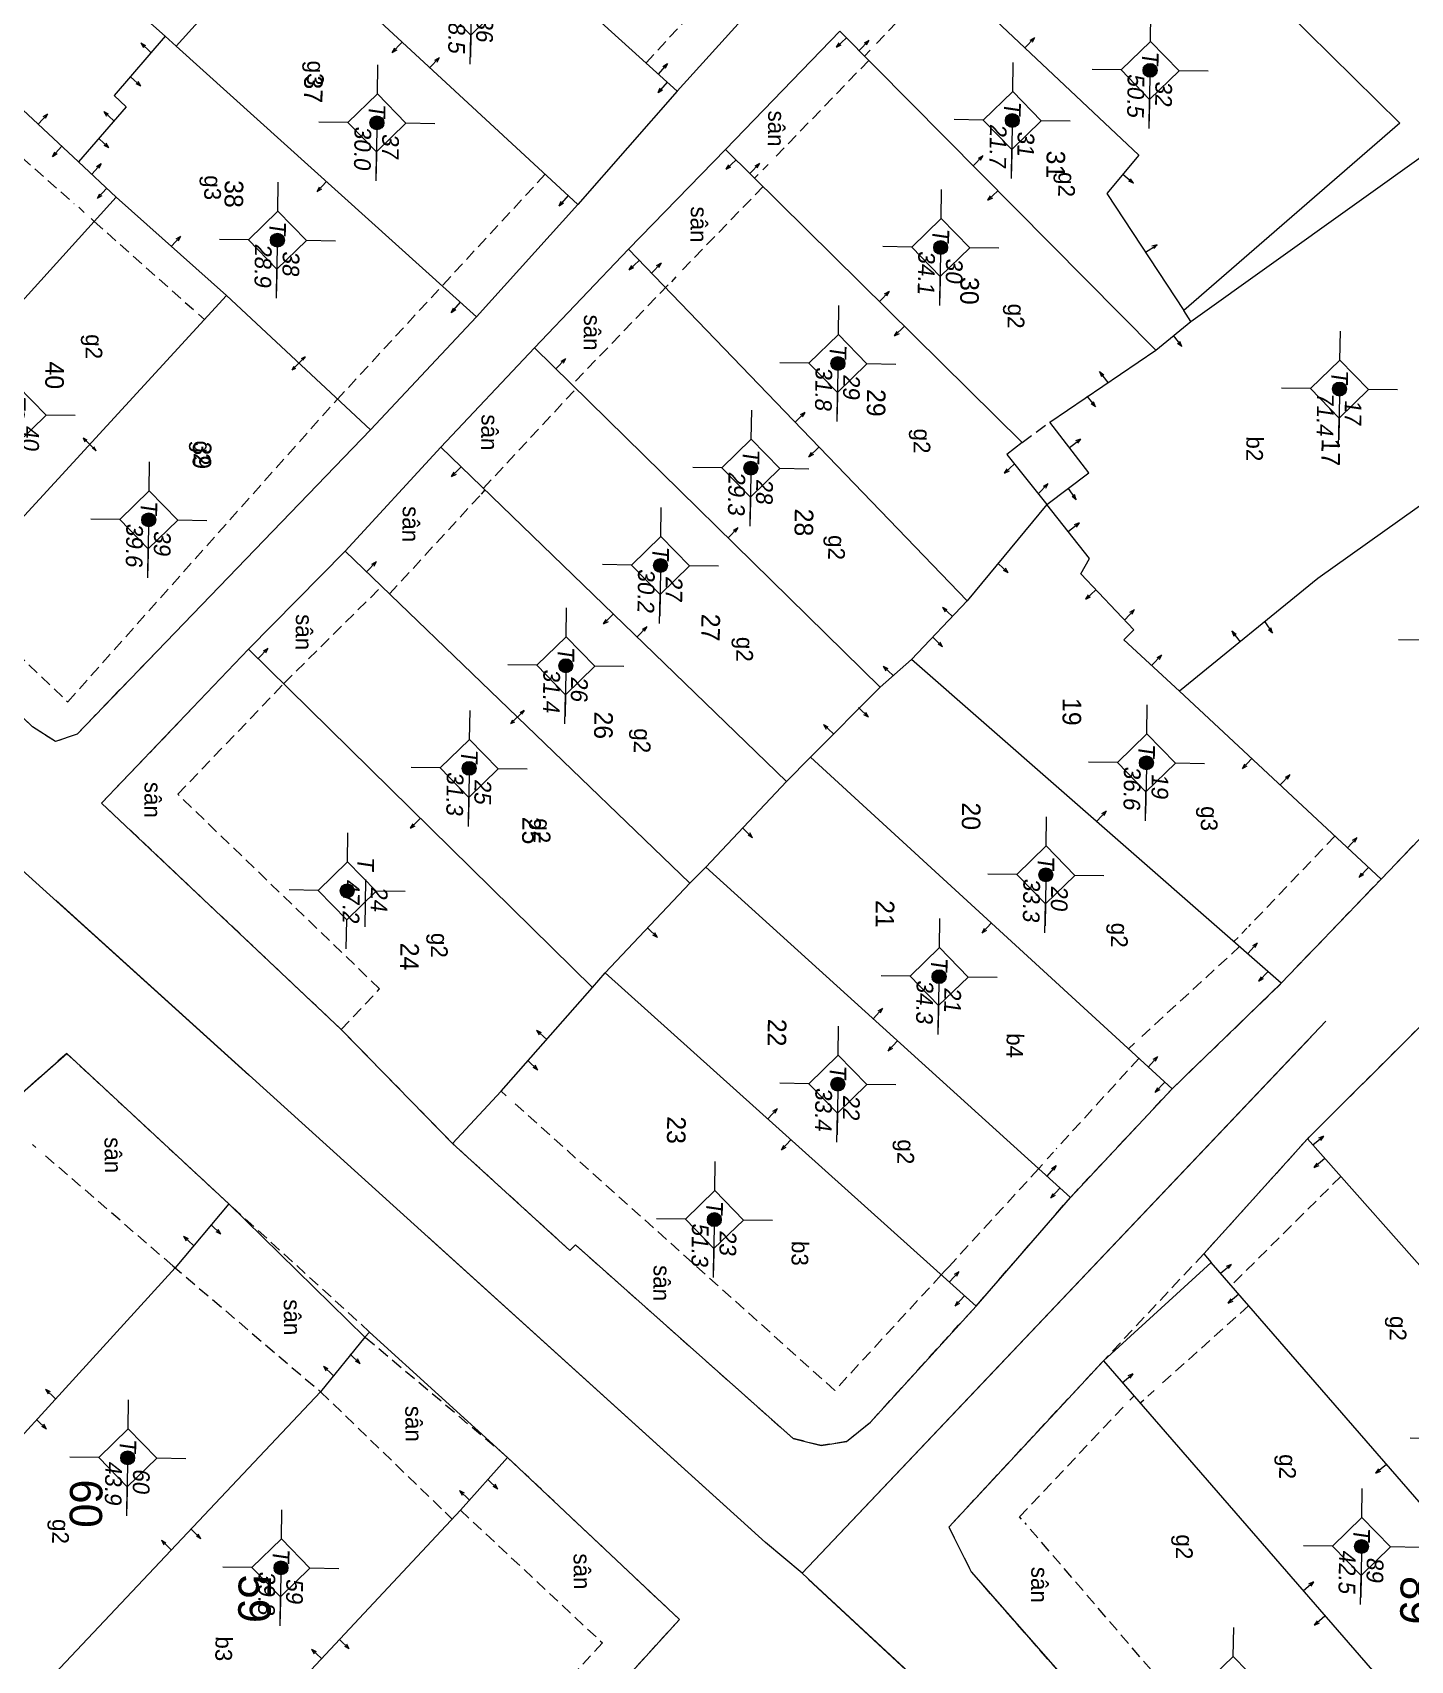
# Model space of a CAD drawing. Extents: x 601689 to 602595, y 1189742 to 1190763.
# Drawn here: x 602032.82 to 602062.51, y 1190608.76 to 1190643.84 of the extents above; entities that cross this region are included whole.
import ezdxf
from ezdxf.enums import TextEntityAlignment as Align

# ---------------------------------------------------------------- set-up
doc = ezdxf.new("R2010")
doc.units = 0
doc.header["$MEASUREMENT"] = 0
doc.linetypes.add('HIDDEN', pattern=[0.375, 0.25, -0.125])
for name, color, linetype in [('10', 250, 'Continuous'), ('11', 7, 'Continuous'), ('13', 7, 'Continuous'), ('14', 7, 'Continuous'), ('15', 7, 'Continuous'), ('16', 7, 'Continuous'), ('22', 7, 'Continuous'), ('53', 7, 'Continuous'), ('57', 7, 'Continuous')]:
    doc.layers.add(name, color=color, linetype=linetype)
doc.layers.get('0').off()
doc.styles.add('TXT', font='vnshx.shx')

# ---------------------------------------------------------------- blocks, each defined once
blk = doc.blocks.new('NH3R')
at = {"layer": '16', "color": 7, "linetype": 'Continuous', "lineweight": 0}
for p, q in [((0, 0), (0.297, -0.005)), ((0.297, -0.005), (0.186, 0.031)), ((0.297, -0.005), (0.189, -0.033))]:
    blk.add_line(p, q, dxfattribs=at)
blk = doc.blocks.new('*M2347234723472347')
at = {"layer": '13', "color": 3, "linetype": 'Continuous', "lineweight": 0}
blk.add_line((602230.074, 1189721.459), (602231.094, 1189721.459), dxfattribs=at)
at = {"layer": '13', "color": 3, "linetype": 'Continuous', "lineweight": 0, "style": 'TXT', "oblique": 7.6055}
for s, p in [('89', (602230.224, 1189721.759)), ('42.5', (602230.074, 1189721.159))]:
    blk.add_text(s, height=0.36, dxfattribs=at).set_placement(p, align=Align.MIDDLE_LEFT)
blk.add_text('T', height=0.36, dxfattribs=at).set_placement((602229.877, 1189721.459), align=Align.MIDDLE_RIGHT)
blk = doc.blocks.new('CENTRD')
at = {"layer": '11', "linetype": 'Continuous', "lineweight": 0}
h = blk.add_hatch(color=2, dxfattribs=at)
edge = h.paths.add_edge_path()
edge.add_arc((0, 0), 0.15, 0, 360)
at = {"layer": '11', "color": 2, "linetype": 'Continuous', "lineweight": 0}
for p, q in [((0, 1.25), (0, 0.625)), ((0, 0.625), (-0.625, 0)), ((0.625, 0), (0, 0.625)), ((-0.625, 0), (-1.25, 0)), ((-0.625, 0), (0, -0.625)), ((0, -0.625), (0.625, 0)), ((1.25, 0), (0.625, 0)), ((0, -0.625), (0, -1.25))]:
    blk.add_line(p, q, dxfattribs=at)
blk.add_circle((0, 0), 0.15, dxfattribs=at)
blk = doc.blocks.new('NH3')
at = {"layer": '16', "color": 7, "linetype": 'Continuous', "lineweight": 0}
for p, q in [((-0.199, -0.002), (-0.113, 0.021)), ((0.197, -0.012), (0.107, 0.015)), ((-0.199, -0.002), (0.197, -0.012)), ((-0.199, -0.002), (-0.116, -0.035)), ((0.197, -0.012), (0.104, -0.027))]:
    blk.add_line(p, q, dxfattribs=at)
blk = doc.blocks.new('*M2361236123612361')
at = {"layer": '13', "color": 3, "linetype": 'Continuous', "lineweight": 0}
blk.add_line((602205.14, 1189720.624), (602206.16, 1189720.624), dxfattribs=at)
at = {"layer": '13', "color": 3, "linetype": 'Continuous', "lineweight": 0, "style": 'TXT', "oblique": 7.6055}
for s, p in [('17', (602205.29, 1189720.924)), ('71.4', (602205.14, 1189720.324))]:
    blk.add_text(s, height=0.36, dxfattribs=at).set_placement(p, align=Align.MIDDLE_LEFT)
blk.add_text('T', height=0.36, dxfattribs=at).set_placement((602204.943, 1189720.624), align=Align.MIDDLE_RIGHT)
blk = doc.blocks.new('*M2364236423642364')
at = {"layer": '13', "color": 3, "linetype": 'Continuous', "lineweight": 0}
blk.add_line((602213.255, 1189716.58), (602214.275, 1189716.58), dxfattribs=at)
at = {"layer": '13', "color": 3, "linetype": 'Continuous', "lineweight": 0, "style": 'TXT', "oblique": 7.6055}
for s, p in [('19', (602213.405, 1189716.88)), ('36.6', (602213.255, 1189716.28))]:
    blk.add_text(s, height=0.36, dxfattribs=at).set_placement(p, align=Align.MIDDLE_LEFT)
blk.add_text('T', height=0.36, dxfattribs=at).set_placement((602213.058, 1189716.58), align=Align.MIDDLE_RIGHT)
blk = doc.blocks.new('*M2366236623662366')
at = {"layer": '13', "color": 3, "linetype": 'Continuous', "lineweight": 0}
blk.add_line((602198.333, 1189716.442), (602199.353, 1189716.442), dxfattribs=at)
at = {"layer": '13', "color": 3, "linetype": 'Continuous', "lineweight": 0, "style": 'TXT', "oblique": 7.6055}
for s, p in [('32', (602198.483, 1189716.742)), ('50.5', (602198.333, 1189716.142))]:
    blk.add_text(s, height=0.36, dxfattribs=at).set_placement(p, align=Align.MIDDLE_LEFT)
blk.add_text('T', height=0.36, dxfattribs=at).set_placement((602198.136, 1189716.442), align=Align.MIDDLE_RIGHT)
blk = doc.blocks.new('*M2367236723672367')
at = {"layer": '13', "color": 3, "linetype": 'Continuous', "lineweight": 0}
blk.add_line((602215.701, 1189714.447), (602216.721, 1189714.447), dxfattribs=at)
at = {"layer": '13', "color": 3, "linetype": 'Continuous', "lineweight": 0, "style": 'TXT', "oblique": 7.6055}
for s, p in [('20', (602215.851, 1189714.747)), ('33.3', (602215.701, 1189714.147))]:
    blk.add_text(s, height=0.36, dxfattribs=at).set_placement(p, align=Align.MIDDLE_LEFT)
blk.add_text('T', height=0.36, dxfattribs=at).set_placement((602215.504, 1189714.447), align=Align.MIDDLE_RIGHT)
blk = doc.blocks.new('*M2369236923692369')
at = {"layer": '13', "color": 3, "linetype": 'Continuous', "lineweight": 0}
blk.add_line((602199.456, 1189713.49), (602200.476, 1189713.49), dxfattribs=at)
at = {"layer": '13', "color": 3, "linetype": 'Continuous', "lineweight": 0, "style": 'TXT', "oblique": 7.6055}
for s, p in [('31', (602199.606, 1189713.79)), ('21.7', (602199.456, 1189713.19))]:
    blk.add_text(s, height=0.36, dxfattribs=at).set_placement(p, align=Align.MIDDLE_LEFT)
blk.add_text('T', height=0.36, dxfattribs=at).set_placement((602199.259, 1189713.49), align=Align.MIDDLE_RIGHT)
blk = doc.blocks.new('*M2370237023702370')
at = {"layer": '13', "color": 3, "linetype": 'Continuous', "lineweight": 0}
blk.add_line((602217.926, 1189712.179), (602218.946, 1189712.179), dxfattribs=at)
at = {"layer": '13', "color": 3, "linetype": 'Continuous', "lineweight": 0, "style": 'TXT', "oblique": 7.6055}
for s, p in [('21', (602218.076, 1189712.479)), ('34.3', (602217.926, 1189711.879))]:
    blk.add_text(s, height=0.36, dxfattribs=at).set_placement(p, align=Align.MIDDLE_LEFT)
blk.add_text('T', height=0.36, dxfattribs=at).set_placement((602217.729, 1189712.179), align=Align.MIDDLE_RIGHT)
blk = doc.blocks.new('*M2371237123712371')
at = {"layer": '13', "color": 3, "linetype": 'Continuous', "lineweight": 0}
blk.add_line((602202.214, 1189711.986), (602203.234, 1189711.986), dxfattribs=at)
at = {"layer": '13', "color": 3, "linetype": 'Continuous', "lineweight": 0, "style": 'TXT', "oblique": 7.6055}
for s, p in [('30', (602202.364, 1189712.286)), ('34.1', (602202.214, 1189711.686))]:
    blk.add_text(s, height=0.36, dxfattribs=at).set_placement(p, align=Align.MIDDLE_LEFT)
blk.add_text('T', height=0.36, dxfattribs=at).set_placement((602202.017, 1189711.986), align=Align.MIDDLE_RIGHT)
blk = doc.blocks.new('*M2374237423742374')
at = {"layer": '13', "color": 3, "linetype": 'Continuous', "lineweight": 0}
blk.add_line((602220.274, 1189710.031), (602221.294, 1189710.031), dxfattribs=at)
at = {"layer": '13', "color": 3, "linetype": 'Continuous', "lineweight": 0, "style": 'TXT', "oblique": 7.6055}
for s, p in [('22', (602220.424, 1189710.331)), ('33.4', (602220.274, 1189709.731))]:
    blk.add_text(s, height=0.36, dxfattribs=at).set_placement(p, align=Align.MIDDLE_LEFT)
blk.add_text('T', height=0.36, dxfattribs=at).set_placement((602220.077, 1189710.031), align=Align.MIDDLE_RIGHT)
blk = doc.blocks.new('*M2375237523752375')
at = {"layer": '13', "color": 3, "linetype": 'Continuous', "lineweight": 0}
blk.add_line((602204.747, 1189709.809), (602205.767, 1189709.809), dxfattribs=at)
at = {"layer": '13', "color": 3, "linetype": 'Continuous', "lineweight": 0, "style": 'TXT', "oblique": 7.6055}
blk.add_text('T', height=0.36, dxfattribs=at).set_placement((602204.55, 1189709.809), align=Align.MIDDLE_RIGHT)
for s, p in [('29', (602204.897, 1189710.109)), ('31.8', (602204.747, 1189709.509))]:
    blk.add_text(s, height=0.36, dxfattribs=at).set_placement(p, align=Align.MIDDLE_LEFT)
blk = doc.blocks.new('*M2377237723772377')
at = {"layer": '13', "color": 3, "linetype": 'Continuous', "lineweight": 0}
blk.add_line((602207.03, 1189707.966), (602208.05, 1189707.966), dxfattribs=at)
at = {"layer": '13', "color": 3, "linetype": 'Continuous', "lineweight": 0, "style": 'TXT', "oblique": 7.6055}
for s, p in [('28', (602207.18, 1189708.266)), ('29.3', (602207.03, 1189707.666))]:
    blk.add_text(s, height=0.36, dxfattribs=at).set_placement(p, align=Align.MIDDLE_LEFT)
blk.add_text('T', height=0.36, dxfattribs=at).set_placement((602206.833, 1189707.966), align=Align.MIDDLE_RIGHT)
blk = doc.blocks.new('*M2378237823782378')
at = {"layer": '13', "color": 3, "linetype": 'Continuous', "lineweight": 0}
blk.add_line((602223.232, 1189707.414), (602224.252, 1189707.414), dxfattribs=at)
at = {"layer": '13', "color": 3, "linetype": 'Continuous', "lineweight": 0, "style": 'TXT', "oblique": 7.6055}
for s, p in [('23', (602223.382, 1189707.714)), ('51.3', (602223.232, 1189707.114))]:
    blk.add_text(s, height=0.36, dxfattribs=at).set_placement(p, align=Align.MIDDLE_LEFT)
blk.add_text('T', height=0.36, dxfattribs=at).set_placement((602223.035, 1189707.414), align=Align.MIDDLE_RIGHT)
blk = doc.blocks.new('*M2379237923792379')
at = {"layer": '13', "color": 3, "linetype": 'Continuous', "lineweight": 0}
blk.add_line((602209.153, 1189706.047), (602210.173, 1189706.047), dxfattribs=at)
at = {"layer": '13', "color": 3, "linetype": 'Continuous', "lineweight": 0, "style": 'TXT', "oblique": 7.6055}
for s, p in [('27', (602209.303, 1189706.347)), ('30.2', (602209.153, 1189705.747))]:
    blk.add_text(s, height=0.36, dxfattribs=at).set_placement(p, align=Align.MIDDLE_LEFT)
blk.add_text('T', height=0.36, dxfattribs=at).set_placement((602208.956, 1189706.047), align=Align.MIDDLE_RIGHT)
blk = doc.blocks.new('*M2381238123812381')
at = {"layer": '13', "color": 3, "linetype": 'Continuous', "lineweight": 0}
blk.add_line((602211.344, 1189704.039), (602212.364, 1189704.039), dxfattribs=at)
at = {"layer": '13', "color": 3, "linetype": 'Continuous', "lineweight": 0, "style": 'TXT', "oblique": 7.6055}
for s, p in [('26', (602211.494, 1189704.339)), ('31.4', (602211.344, 1189703.739))]:
    blk.add_text(s, height=0.36, dxfattribs=at).set_placement(p, align=Align.MIDDLE_LEFT)
blk.add_text('T', height=0.36, dxfattribs=at).set_placement((602211.147, 1189704.039), align=Align.MIDDLE_RIGHT)
blk = doc.blocks.new('*M2384238423842384')
at = {"layer": '13', "color": 3, "linetype": 'Continuous', "lineweight": 0}
blk.add_line((602213.586, 1189701.991), (602214.606, 1189701.991), dxfattribs=at)
at = {"layer": '13', "color": 3, "linetype": 'Continuous', "lineweight": 0, "style": 'TXT', "oblique": 7.6055}
for s, p in [('25', (602213.736, 1189702.291)), ('31.3', (602213.586, 1189701.691))]:
    blk.add_text(s, height=0.36, dxfattribs=at).set_placement(p, align=Align.MIDDLE_LEFT)
blk.add_text('T', height=0.36, dxfattribs=at).set_placement((602213.389, 1189701.991), align=Align.MIDDLE_RIGHT)
blk = doc.blocks.new('*M2385238523852385')
at = {"layer": '13', "color": 3, "linetype": 'Continuous', "lineweight": 0}
blk.add_line((602197.163, 1189701.793), (602198.183, 1189701.793), dxfattribs=at)
at = {"layer": '13', "color": 3, "linetype": 'Continuous', "lineweight": 0, "style": 'TXT', "oblique": 7.6055}
for s, p in [('36', (602197.313, 1189702.093)), ('28.5', (602197.163, 1189701.493))]:
    blk.add_text(s, height=0.36, dxfattribs=at).set_placement(p, align=Align.MIDDLE_LEFT)
blk.add_text('T', height=0.36, dxfattribs=at).set_placement((602196.966, 1189701.793), align=Align.MIDDLE_RIGHT)
blk = doc.blocks.new('*M2388238823882388')
at = {"layer": '13', "color": 3, "linetype": 'Continuous', "lineweight": 0}
blk.add_line((602199.706, 1189699.8), (602200.726, 1189699.8), dxfattribs=at)
at = {"layer": '13', "color": 3, "linetype": 'Continuous', "lineweight": 0, "style": 'TXT', "oblique": 7.6055}
for s, p in [('37', (602199.856, 1189700.1)), ('30.0', (602199.706, 1189699.5))]:
    blk.add_text(s, height=0.36, dxfattribs=at).set_placement(p, align=Align.MIDDLE_LEFT)
blk.add_text('T', height=0.36, dxfattribs=at).set_placement((602199.509, 1189699.8), align=Align.MIDDLE_RIGHT)
blk = doc.blocks.new('*M2389238923892389')
at = {"layer": '13', "color": 3, "linetype": 'Continuous', "lineweight": 0}
blk.add_line((602216.261, 1189699.398), (602217.281, 1189699.398), dxfattribs=at)
at = {"layer": '13', "color": 3, "linetype": 'Continuous', "lineweight": 0, "style": 'TXT', "oblique": 7.6055}
for s, p in [('24', (602216.411, 1189699.698)), ('47.2', (602216.261, 1189699.098))]:
    blk.add_text(s, height=0.36, dxfattribs=at).set_placement(p, align=Align.MIDDLE_LEFT)
blk.add_text('T', height=0.36, dxfattribs=at).set_placement((602216.064, 1189699.398), align=Align.MIDDLE_RIGHT)
blk = doc.blocks.new('*M2390239023902390')
at = {"layer": '13', "color": 3, "linetype": 'Continuous', "lineweight": 0}
blk.add_line((602202.266, 1189697.692), (602203.286, 1189697.692), dxfattribs=at)
at = {"layer": '13', "color": 3, "linetype": 'Continuous', "lineweight": 0, "style": 'TXT', "oblique": 7.6055}
for s, p in [('38', (602202.416, 1189697.992)), ('28.9', (602202.266, 1189697.392))]:
    blk.add_text(s, height=0.36, dxfattribs=at).set_placement(p, align=Align.MIDDLE_LEFT)
blk.add_text('T', height=0.36, dxfattribs=at).set_placement((602202.069, 1189697.692), align=Align.MIDDLE_RIGHT)
blk = doc.blocks.new('*M2394239423942394')
at = {"layer": '13', "color": 3, "linetype": 'Continuous', "lineweight": 0}
blk.add_line((602208.332, 1189695.007), (602209.352, 1189695.007), dxfattribs=at)
at = {"layer": '13', "color": 3, "linetype": 'Continuous', "lineweight": 0, "style": 'TXT', "oblique": 7.6055}
for s, p in [('39', (602208.482, 1189695.307)), ('39.6', (602208.332, 1189694.707))]:
    blk.add_text(s, height=0.36, dxfattribs=at).set_placement(p, align=Align.MIDDLE_LEFT)
blk.add_text('T', height=0.36, dxfattribs=at).set_placement((602208.135, 1189695.007), align=Align.MIDDLE_RIGHT)
blk = doc.blocks.new('*M2399239923992399')
at = {"layer": '13', "color": 3, "linetype": 'Continuous', "lineweight": 0}
blk.add_line((602206.107, 1189692.14), (602207.127, 1189692.14), dxfattribs=at)
at = {"layer": '13', "color": 3, "linetype": 'Continuous', "lineweight": 0, "style": 'TXT', "oblique": 7.6055}
for s, p in [('40', (602206.257, 1189692.44)), ('31.0', (602206.107, 1189691.84))]:
    blk.add_text(s, height=0.36, dxfattribs=at).set_placement(p, align=Align.MIDDLE_LEFT)
blk.add_text('T', height=0.36, dxfattribs=at).set_placement((602205.91, 1189692.14), align=Align.MIDDLE_RIGHT)
blk = doc.blocks.new('*M2460246024602460')
at = {"layer": '13', "color": 3, "linetype": 'Continuous', "lineweight": 0}
blk.add_line((602230.871, 1189698.185), (602231.891, 1189698.185), dxfattribs=at)
at = {"layer": '13', "color": 3, "linetype": 'Continuous', "lineweight": 0, "style": 'TXT', "oblique": 7.6055}
for s, p in [('59', (602231.021, 1189698.485)), ('39.8', (602230.871, 1189697.885))]:
    blk.add_text(s, height=0.36, dxfattribs=at).set_placement(p, align=Align.MIDDLE_LEFT)
blk.add_text('T', height=0.36, dxfattribs=at).set_placement((602230.674, 1189698.185), align=Align.MIDDLE_RIGHT)
blk = doc.blocks.new('*M2467246724672467')
at = {"layer": '13', "color": 3, "linetype": 'Continuous', "lineweight": 0}
blk.add_line((602228.549, 1189694.848), (602229.569, 1189694.848), dxfattribs=at)
at = {"layer": '13', "color": 3, "linetype": 'Continuous', "lineweight": 0, "style": 'TXT', "oblique": 7.6055}
for s, p in [('60', (602228.699, 1189695.148)), ('43.9', (602228.549, 1189694.548))]:
    blk.add_text(s, height=0.36, dxfattribs=at).set_placement(p, align=Align.MIDDLE_LEFT)
blk.add_text('T', height=0.36, dxfattribs=at).set_placement((602228.352, 1189694.848), align=Align.MIDDLE_RIGHT)
blk = doc.blocks.new('B')
at = {"color": 7, "linetype": 'Continuous', "lineweight": 0}
for p, q in [((0.8, 2.62), (0.801, 5.6)), ((0.62, 2.441), (0.96, 2.78)), ((0.62, -0.969), (0.96, -0.63)), ((0.8, -4.05), (0.8, -0.81))]:
    blk.add_line(p, q, dxfattribs=at)
for points in [[(0.801, 5.6), (0.53, 5.331), (0.8, 10.21), (1.04, 4.83), (0.801, 5.6)], [(0.8, -4.05), (0.531, -4.309), (0.53, -9.429)], [(0.8, -4.05), (1.04, -4.569), (1.04, -10.289)], [(0.53, -7.289), (0.8, -6.95), (1.04, -8.139)]]:
    blk.add_lwpolyline(points, dxfattribs=at)
for points in [[(0.801, 5.6), (0.8, 10.21), (1.04, 4.83)], [(0.8, -4.05), (0.8, -6.95), (1.04, -4.569), (1.04, -8.139)]]:
    blk.add_solid(points, dxfattribs=at)
at = {"color": 7, "linetype": 'Continuous', "lineweight": 0, "style": 'TXT'}
blk.add_text('B', height=1.815, rotation=360, dxfattribs=at).set_placement((0, 0))

msp = doc.modelspace()

# ---------------------------------------------------------------- linework, layer by layer
at = {"layer": '10', "color": 7, "linetype": 'Continuous', "lineweight": 0}
for p, q in [((602029.043, 1190649.681), (602035.673, 1190643.76)), ((602037.829, 1190646.37), (602044.564, 1190640.138)), ((602046.707, 1190642.578), (602043.675, 1190645.32)), ((602047.75, 1190641.324), (602050.215, 1190643.87)), ((602050.215, 1190643.87), (602057.021, 1190636.997)), ((602035.91, 1190643.547), (602035.673, 1190643.76)), ((602042.38, 1190637.717), (602035.91, 1190643.547)), ((602032.285, 1190642.476), (602033.806, 1190641.055)), ((602046.707, 1190642.578), (602044.564, 1190640.138)), ((602045.661, 1190639.173), (602047.75, 1190641.324)), ((602033.806, 1190641.055), (602034.616, 1190640.294)), ((602036.996, 1190638.172), (602034.616, 1190640.294)), ((602044.564, 1190640.138), (602042.38, 1190637.717)), ((602043.632, 1190637.05), (602045.661, 1190639.173)), ((602045.661, 1190639.173), (602052.957, 1190631.592)), ((602040.096, 1190635.279), (602036.996, 1190638.172)), ((602057.78, 1190637.617), (602057.623, 1190637.848)), ((602042.38, 1190637.717), (602040.096, 1190635.279)), ((602057.021, 1190636.997), (602057.78, 1190637.617)), ((602041.612, 1190634.908), (602043.632, 1190637.05)), ((602043.632, 1190637.05), (602051.081, 1190629.738)), ((602039.551, 1190632.666), (602041.612, 1190634.908)), ((602041.612, 1190634.908), (602049.063, 1190627.705)), ((602054.676, 1190633.668), (602052.957, 1190631.592)), ((602037.472, 1190630.555), (602039.551, 1190632.666)), ((602039.551, 1190632.666), (602046.983, 1190625.514)), ((602052.957, 1190631.592), (602051.76, 1190630.328)), ((602037.472, 1190630.555), (602044.883, 1190623.262)), ((602051.76, 1190630.328), (602051.081, 1190629.738)), ((602059.724, 1190623.359), (602051.76, 1190630.328)), ((602051.081, 1190629.738), (602049.581, 1190628.229)), ((602061.875, 1190625.6), (602057.531, 1190629.65)), ((602049.581, 1190628.229), (602049.063, 1190627.705)), ((602057.373, 1190621.081), (602049.581, 1190628.229)), ((602049.063, 1190627.705), (602047.328, 1190625.859)), ((602047.328, 1190625.859), (602046.983, 1190625.514)), ((602055.181, 1190618.741), (602047.328, 1190625.859)), ((602059.724, 1190623.359), (602061.875, 1190625.6)), ((602045.157, 1190623.579), (602046.983, 1190625.514)), ((602044.883, 1190623.262), (602045.157, 1190623.579)), ((602053.149, 1190616.399), (602045.157, 1190623.579)), ((602057.373, 1190621.081), (602059.724, 1190623.359)), ((602062.712, 1190622.418), (602060.289, 1190620.001)), ((602055.181, 1190618.741), (602057.373, 1190621.081)), ((602069.448, 1190609.674), (602060.289, 1190620.001)), ((602039.979, 1190615.729), (602037.048, 1190618.6)), ((602053.149, 1190616.399), (602055.181, 1190618.741)), ((602058.212, 1190617.339), (602055.893, 1190615.221)), ((602067.014, 1190607.208), (602058.212, 1190617.339)), ((602055.893, 1190615.221), (602064.803, 1190604.968))]:
    msp.add_line(p, q, dxfattribs=at)
for points in [[(602050.219, 1190652.871), (602053.47, 1190650.047), (602046.707, 1190642.578)], [(602051.742, 1190645.829), (602051.545, 1190646.012), (602054.569, 1190649.261), (602059.802, 1190644.329), (602062.279, 1190641.885), (602057.623, 1190637.848)], [(602035.91, 1190643.547), (602036.997, 1190644.752), (602036.483, 1190645.209), (602037.672, 1190646.533)], [(602051.742, 1190645.829), (602056.659, 1190641.202), (602055.967, 1190640.371), (602057.623, 1190637.848)], [(602035.673, 1190643.76), (602034.576, 1190642.485), (602034.832, 1190642.241), (602033.806, 1190641.055)], [(602047.75, 1190641.324), (602054.144, 1190635.006), (602053.81, 1190634.751), (602054.676, 1190633.668)], [(602057.78, 1190637.617), (602062.991, 1190641.345), (602063.154, 1190641.583), (602067.261, 1190636.876)], [(602027.977, 1190633.115), (602028.858, 1190633.933), (602034.616, 1190640.294)], [(602030.539, 1190631.08), (602031.109, 1190631.771), (602036.996, 1190638.172)], [(602054.676, 1190633.668), (602055.575, 1190634.356), (602054.74, 1190635.448), (602057.021, 1190636.997)], [(602067.261, 1190636.876), (602060.514, 1190632.078), (602057.531, 1190629.65)], [(602061.875, 1190625.6), (602064.148, 1190627.968), (602063.607, 1190628.586), (602069.01, 1190633.922), (602068.931, 1190634.023), (602069.508, 1190634.565), (602067.261, 1190636.876)], [(602040.096, 1190635.279), (602033.777, 1190628.725), (602033.314, 1190628.561), (602032.819, 1190628.878), (602030.539, 1190631.08)], [(602057.531, 1190629.65), (602056.336, 1190630.756), (602056.549, 1190630.973), (602055.405, 1190632.179), (602055.59, 1190632.506), (602054.676, 1190633.668)], [(602041.866, 1190619.904), (602039.47, 1190622.357), (602034.306, 1190627.237), (602037.472, 1190630.555)], [(602041.866, 1190619.904), (602042.912, 1190621.03), (602044.883, 1190623.262)], [(602025.854, 1190613.923), (602031.923, 1190620.41), (602033.553, 1190621.838), (602037.048, 1190618.6)], [(602060.289, 1190620.001), (602058.055, 1190617.522), (602058.212, 1190617.339)], [(602041.866, 1190619.904), (602044.395, 1190617.599), (602044.516, 1190617.717), (602049.21, 1190613.543), (602049.808, 1190613.394), (602050.359, 1190613.477), (602050.874, 1190613.899), (602053.149, 1190616.399)], [(602037.048, 1190618.6), (602035.889, 1190617.225), (602029.757, 1190610.5)], [(602039.979, 1190615.729), (602039.022, 1190614.553), (602033.29, 1190608.47)], [(602039.979, 1190615.729), (602040.08, 1190615.838), (602043.053, 1190613.137)], [(602055.893, 1190615.221), (602052.564, 1190611.637), (602053.041, 1190610.67), (602056.043, 1190607.249), (602061.416, 1190601.534)], [(602043.053, 1190613.137), (602042.038, 1190612.001), (602036.223, 1190605.78)], [(602043.053, 1190613.137), (602046.756, 1190609.646), (602042.532, 1190605.004), (602042.631, 1190604.912), (602040.13, 1190601.986)]]:
    msp.add_lwpolyline(points, dxfattribs=at)
at = {"layer": '14', "color": 6, "linetype": 'HIDDEN', "lineweight": 0}
for p, q in [((602046.036, 1190643.188), (602051.599, 1190649.192)), ((602052.473, 1190645.14), (602050.961, 1190643.56)), ((602050.869, 1190643.462), (602050.748, 1190643.333)), ((602050.836, 1190643.242), (602048.777, 1190641.11)), ((602031.738, 1190641.893), (602033.714, 1190640.156)), ((602048.665, 1190641.001), (602048.554, 1190640.883)), ((602043.863, 1190640.787), (602039.386, 1190635.939)), ((602048.453, 1190640.784), (602048.372, 1190640.706)), ((602048.56, 1190640.523), (602046.784, 1190638.688)), ((602033.812, 1190640.075), (602033.931, 1190639.963)), ((602046.682, 1190638.579), (602046.582, 1190638.47)), ((602046.511, 1190638.401), (602044.44, 1190636.249)), ((602036.391, 1190637.769), (602036.52, 1190637.658)), ((602042.529, 1190634.016), (602044.53, 1190636.168)), ((602033.577, 1190629.418), (602039.386, 1190635.939)), ((602054.144, 1190635.006), (602054.74, 1190635.448)), ((602042.488, 1190633.896), (602042.569, 1190633.985)), ((602040.508, 1190631.743), (602042.478, 1190633.887)), ((602038.232, 1190629.814), (602040.341, 1190631.905)), ((602031.109, 1190631.771), (602033.577, 1190629.418)), ((602060.878, 1190626.524), (602059.021, 1190624.578)), ((602058.981, 1190624.539), (602058.879, 1190624.43)), ((602058.835, 1190624.151), (602056.647, 1190622.142)), ((602058.798, 1190624.342), (602058.706, 1190624.253)), ((602039.47, 1190622.357), (602040.159, 1190623.087)), ((602056.566, 1190622.062), (602056.435, 1190621.944)), ((602056.663, 1190621.741), (602054.875, 1190619.785)), ((602043.02, 1190620.928), (602042.912, 1190621.03)), ((602050.104, 1190614.581), (602043.139, 1190620.827)), ((602032.884, 1190619.817), (602032.815, 1190619.877)), ((602035.839, 1190617.266), (602033.003, 1190619.716)), ((602054.814, 1190619.716), (602054.682, 1190619.568)), ((602054.5, 1190619.36), (602052.56, 1190617.247)), ((602054.58, 1190619.449), (602054.5, 1190619.36)), ((602061.007, 1190619.191), (602058.645, 1190616.843)), ((602035.839, 1190617.266), (602039.022, 1190614.553)), ((602052.479, 1190617.158), (602052.398, 1190617.069)), ((602052.56, 1190617.247), (602052.479, 1190617.158)), ((602052.398, 1190617.069), (602050.104, 1190614.581)), ((602059.029, 1190616.408), (602057.075, 1190614.665)), ((602039.022, 1190614.553), (602041.707, 1190611.955)), ((602056.461, 1190614.373), (602056.542, 1190614.452)), ((602056.761, 1190614.369), (602056.681, 1190614.3)), ((602056.984, 1190614.576), (602056.852, 1190614.458)), ((602041.707, 1190611.955), (602041.855, 1190611.813)), ((602042.038, 1190612.001), (602045.098, 1190609.139)), ((602057.167, 1190608.274), (602054.205, 1190611.724)), ((602045.098, 1190609.139), (602039.252, 1190602.839))]:
    msp.add_line(p, q, dxfattribs=at)
for points in [[(602034.079, 1190639.831), (602034.148, 1190639.771), (602036.283, 1190637.871)], [(602040.241, 1190623.176), (602040.292, 1190623.235), (602035.949, 1190627.426), (602038.232, 1190629.814)], [(602054.126, 1190611.805), (602054.087, 1190611.856), (602056.35, 1190614.255)]]:
    msp.add_lwpolyline(points, dxfattribs=at)
at = {"layer": '22', "color": 7, "linetype": 'HIDDEN', "lineweight": 0}
for p, q in [((602032.819, 1190628.878), (602030.539, 1190631.08)), ((602035.481, 1190630.492), (602033.777, 1190628.725)), ((602034.306, 1190627.237), (602036.376, 1190629.41)), ((602033.314, 1190628.561), (602032.819, 1190628.878)), ((602033.777, 1190628.725), (602033.314, 1190628.561)), ((602061.875, 1190625.6), (602064.148, 1190627.968)), ((602039.47, 1190622.357), (602034.306, 1190627.237)), ((602059.724, 1190623.359), (602061.875, 1190625.6)), ((602057.373, 1190621.081), (602059.734, 1190623.359)), ((602041.866, 1190619.904), (602039.47, 1190622.357)), ((602033.553, 1190621.838), (602031.923, 1190620.41)), ((602037.048, 1190618.6), (602033.553, 1190621.838)), ((602055.181, 1190618.741), (602057.373, 1190621.081)), ((602044.395, 1190617.599), (602041.866, 1190619.904)), ((602040.08, 1190615.838), (602037.048, 1190618.6)), ((602053.149, 1190616.399), (602055.181, 1190618.741)), ((602044.395, 1190617.599), (602044.516, 1190617.717)), ((602049.21, 1190613.543), (602044.516, 1190617.717)), ((602050.874, 1190613.899), (602053.149, 1190616.399)), ((602039.979, 1190615.729), (602040.08, 1190615.838)), ((602043.053, 1190613.137), (602039.979, 1190615.729)), ((602050.874, 1190613.899), (602052.763, 1190615.984)), ((602049.21, 1190613.543), (602048.646, 1190614.041)), ((602050.359, 1190613.477), (602050.874, 1190613.899)), ((602050.359, 1190613.477), (602050.874, 1190613.899)), ((602049.808, 1190613.394), (602049.21, 1190613.543)), ((602049.808, 1190613.394), (602049.21, 1190613.543)), ((602050.359, 1190613.477), (602049.808, 1190613.394)), ((602050.359, 1190613.477), (602049.808, 1190613.394)), ((602043.053, 1190613.137), (602046.756, 1190609.646)), ((602046.756, 1190609.646), (602042.948, 1190605.458))]:
    msp.add_line(p, q, dxfattribs=at)
for points in [[(602071.33, 1190631.69), (602063.583, 1190623.256), (602063.524, 1190623.307), (602062.712, 1190622.418), (602060.289, 1190620.001), (602058.055, 1190617.522), (602055.893, 1190615.221), (602052.564, 1190611.637), (602053.041, 1190610.67)], [(602054.888, 1190614.145), (602052.564, 1190611.637), (602053.041, 1190610.67)], [(602053.041, 1190610.67), (602056.043, 1190607.249), (602057.029, 1190606.205)], [(602053.041, 1190610.67), (602056.043, 1190607.249), (602061.416, 1190601.534), (602063.55, 1190599.665), (602065.98, 1190598.242)]]:
    msp.add_lwpolyline(points, dxfattribs=at)
at = {"layer": '57', "color": 172, "linetype": 'Continuous', "lineweight": 0}
for p, q in [((602028.912, 1190629.122), (602037.476, 1190621.374)), ((602049.4, 1190610.64), (602048.608, 1190611.301)), ((602063.056, 1190597.982), (602049.538, 1190610.508)), ((602062.642, 1190598.368), (602049.637, 1190610.417))]:
    msp.add_line(p, q, dxfattribs=at)
for points in [[(602049.4, 1190610.64), (602048.608, 1190611.301), (602033.318, 1190625.142)], [(602060.684, 1190622.536), (602049.4, 1190610.64), (602049.518, 1190610.538), (602049.637, 1190610.417), (602055.719, 1190604.783)], [(602049.518, 1190610.538), (602049.4, 1190610.64), (602060.369, 1190622.201)], [(602049.4, 1190610.64), (602048.608, 1190611.301), (602041.318, 1190617.901)], [(602049.518, 1190610.538), (602049.4, 1190610.64), (602053.702, 1190615.172)]]:
    msp.add_lwpolyline(points, dxfattribs=at)

# ---------------------------------------------------------------- block references
at = {"color": 7, "linetype": 'Continuous', "lineweight": 0, "rotation": 269.214199256255}
msp.add_blockref('B', (602045.849, 1190620.799), dxfattribs=at)
at = {"layer": '11', "color": 2, "linetype": 'Continuous', "lineweight": 0, "rotation": 269.1680420500809}
for p in [(602042.267, 1190644.409), (602056.898, 1190643.026), (602040.238, 1190641.895), (602053.93, 1190641.946), (602038.093, 1190639.366), (602052.386, 1190639.21), (602050.172, 1190636.709), (602060.98, 1190636.159), (602032.485, 1190635.606), (602048.296, 1190634.453), (602035.32, 1190633.339), (602046.347, 1190632.358), (602063.499, 1190630.739), (602044.307, 1190630.197), (602042.227, 1190627.985), (602056.819, 1190628.104), (602054.651, 1190625.689), (602039.595, 1190625.347), (602052.351, 1190623.497), (602050.169, 1190621.181), (602047.509, 1190618.261), (602063.75, 1190613.532), (602034.867, 1190613.127), (602061.453, 1190611.216), (602038.17, 1190610.757), (602058.682, 1190608.225)]:
    msp.add_blockref('CENTRD', p, dxfattribs=at)
at = {"layer": '13', "color": 3, "linetype": 'Continuous', "lineweight": 0, "rotation": 269.1680420500809}
for name, p in [('*M2385238523852385', (-578790.27, 1810052.359)), ('*M2366236623662366', (-578790.27, 1810052.359)), ('*M2388238823882388', (-578790.27, 1810052.359)), ('*M2369236923692369', (-578790.27, 1810052.359)), ('*M2390239023902390', (-578790.27, 1810052.359)), ('*M2371237123712371', (-578790.27, 1810052.359)), ('*M2375237523752375', (-578790.27, 1810052.359)), ('*M2361236123612361', (-578790.27, 1810052.359)), ('*M2399239923992399', (-578790.27, 1810052.359)), ('*M2377237723772377', (-578790.27, 1810052.359)), ('*M2394239423942394', (-578790.27, 1810052.359)), ('*M2379237923792379', (-578790.27, 1810052.359)), ('*M2381238123812381', (-578790.27, 1810052.359)), ('*M2384238423842384', (-578790.27, 1810052.359)), ('*M2364236423642364', (-578790.27, 1810052.359)), ('*M2389238923892389', (-578789.873, 1810052.68)), ('*M2367236723672367', (-578790.27, 1810052.359)), ('*M2370237023702370', (-578790.27, 1810052.359)), ('*M2374237423742374', (-578790.27, 1810052.359)), ('*M2378237823782378', (-578790.27, 1810052.359)), ('*M2467246724672467', (-578790.27, 1810052.359)), ('*M2347234723472347', (-578790.27, 1810052.359)), ('*M2460246024602460', (-578790.27, 1810052.359))]:
    msp.add_blockref(name, p, dxfattribs=at)
at = {"layer": '16', "color": 7, "linetype": 'Continuous', "lineweight": 0}
for name, p, rotation in [('NH3R', (602035.368, 1190643.414), 138.0846459351288), ('NH3R', (602050.353, 1190643.728), 224.7236532311189), ('NH3R', (602050.629, 1190643.455), 46.7431654991307), ('NH3R', (602054.201, 1190643.515), 46.7431654991307), ('NH3R', (602041.374, 1190643.082), 47.33819210537093), ('NH3R', (602046.302, 1190642.944), 48.78538226816203), ('NH3R', (602034.931, 1190642.89), 317.9617365925183), ('NH3R', (602034.568, 1190641.935), 138.0846459351288), ('NH3R', (602034.243, 1190641.559), 317.9617365925183), ('NH3R', (602047.977, 1190641.101), 224.7236532311189), ('NH3R', (602048.274, 1190640.807), 46.7431654991307), ('NH3R', (602053.086, 1190640.971), 46.7431654991307), ('NH3R', (602056.313, 1190640.786), 320.2250992183895), ('NH3R', (602053.619, 1190640.433), 224.7236532311189), ('NH3R', (602045.887, 1190638.93), 224.7236532311189), ('NH3R', (602046.153, 1190638.656), 46.7431654991307), ('NH3R', (602051.066, 1190638.048), 46.7431654991307), ('NH3R', (602051.608, 1190637.511), 224.7236532311189), ('NH3', (602038.546, 1190636.72), 46.97944088108409), ('NH3R', (602044.095, 1190636.594), 46.7431654991307), ('NH3R', (602055.992, 1190636.301), 129.1512156992037), ('NH3R', (602049.25, 1190635.443), 46.7431654991307), ('NH3R', (602055.163, 1190634.902), 37.41595942250966), ('NH3R', (602049.762, 1190634.906), 224.7236532311189), ('NH3R', (602042.056, 1190634.482), 225.978718633546), ('NH3R', (602053.977, 1190634.549), 224.7236532311189), ('NH3R', (602054.489, 1190633.901), 46.7431654991307), ('NH3R', (602055.131, 1190634.013), 307.396958137062), ('NH3R', (602047.806, 1190632.953), 46.7431654991307), ('NH3R', (602040.015, 1190632.22), 46.7431654991307), ('NH3R', (602053.628, 1190632.403), 316.6487445451616), ('NH3R', (602045.332, 1190631.307), 225.978718633546), ('NH3R', (602052.642, 1190631.257), 138.5766445535378), ('NH3R', (602059.371, 1190631.144), 305.4172324858285), ('NH3R', (602045.846, 1190630.819), 46.7431654991307), ('NH3R', (602052.216, 1190630.813), 316.6487445451616), ('NH3R', (602058.845, 1190630.712), 129.1512156992037), ('NH3R', (602037.68, 1190630.352), 46.7431654991307), ('NH3R', (602051.365, 1190629.984), 138.5766445535378), ('NH3R', (602050.616, 1190629.294), 316.6487445451616), ('NH3R', (602050.077, 1190628.732), 138.5766445535378), ('NH3R', (602059.091, 1190628.198), 227.4801074064733), ('NH3R', (602059.703, 1190627.63), 47.01684305069732), ('NH3R', (602048.12, 1190626.698), 316.6487445451616), ('NH3R', (602061.609, 1190625.853), 227.4801074064733), ('NH3R', (602046.07, 1190624.546), 316.6487445451616), ('NH3R', (602053.482, 1190624.655), 227.4801074064733), ('NH3R', (602059.448, 1190623.613), 227.4801074064733), ('NH3R', (602043.897, 1190622.146), 138.5766445535378), ('NH3R', (602051.457, 1190622.112), 227.4801074064733), ('NH3R', (602043.491, 1190621.692), 316.6487445451616), ('NH3R', (602057.215, 1190621.223), 227.4801074064733), ('NH3R', (602049.157, 1190619.984), 227.4801074064733), ('NH3R', (602054.964, 1190618.944), 227.4801074064733), ('NH3R', (602036.286, 1190617.7), 136.9603629491518), ('NH3R', (602052.902, 1190616.622), 227.4801074064733), ('NH3R', (602039.297, 1190614.899), 136.9603629491518), ('NH3R', (602033.311, 1190614.401), 136.9603629491518), ('NH3R', (602042.231, 1190612.218), 136.9603629491518), ('NH3R', (602035.806, 1190611.146), 136.9603629491518), ('NH3R', (602039.044, 1190608.802), 136.9603629491518)]:
    msp.add_blockref(name, p, dxfattribs=dict(at, rotation=rotation))
for name, p, xscale, yscale, rotation in [('NH3R', (602040.772, 1190643.63), 0.999998881890402, 0.999998881890402, 227.9808368402347), ('NH3R', (602046.49, 1190642.771), 1.000001276608212, 1.000001276608212, 229.9963375315736), ('NH3R', (602032.937, 1190641.867), 0.9999982353666756, 0.9999982353666756, 48.28323002403483), ('NH3R', (602033.451, 1190641.39), 0.999998881890402, 0.999998881890402, 227.9808368402347), ('NH3R', (602034.092, 1190640.791), 0.9999982353666756, 0.9999982353666756, 48.28323002403483), ('NH3R', (602039.15, 1190640.632), 0.999998881890402, 0.999998881890402, 227.9808368402347), ('NH3R', (602034.419, 1190640.487), 0.999998881890402, 0.999998881890402, 227.9808368402347), ('NH3R', (602044.356, 1190640.331), 1.000001276608212, 1.000001276608212, 229.9963375315736), ('NH3R', (602035.801, 1190639.228), 0.9999982353666756, 0.9999982353666756, 48.28323002403483), ('NH3R', (602056.8, 1190639.11), 1.00000278946262, 1.00000278946262, 33.27080059398774), ('NH3R', (602042.035, 1190638.032), 1.000001276608212, 1.000001276608212, 229.9963375315736), ('NH3R', (602057.396, 1190637.311), 0.9999989107303092, 0.9999989107303092, 309.2366186873622), ('NH3R', (602055.538, 1190636.007), 0.9999989107303092, 0.9999989107303092, 309.2366186873622), ('NH3', (602034.052, 1190634.972), 0.999997438603753, 0.999997438603753, 317.3856297801757), ('NH3R', (602055.137, 1190633.093), 0.9999987607302544, 0.9999987607302544, 38.17623816493603), ('NH3R', (602055.73, 1190631.834), 1.000001476643916, 1.000001476643916, 223.4786648955926), ('NH3R', (602056.352, 1190631.186), 0.9999987024324312, 0.9999987024324312, 47.19649641119101), ('NH3R', (602056.939, 1190630.207), 0.9999987024324312, 0.9999987024324312, 47.19649641119101), ('NH3', (602043.262, 1190629.095), 1.000001267056368, 1.000001267056368, 46.10159971643572), ('NH3R', (602055.752, 1190626.844), 1.000001049554084, 1.000001049554084, 48.84178475921492), ('NH3R', (602041.172, 1190626.904), 0.9999988051610637, 0.9999988051610637, 225.4597154260842), ('NH3R', (602061.155, 1190626.27), 1.000001049554084, 1.000001049554084, 48.84178475921492), ('NH3R', (602059.004, 1190623.999), 1.000001049554084, 1.000001049554084, 48.84178475921492), ('NH3R', (602050.933, 1190622.59), 1.000001049554084, 1.000001049554084, 48.84178475921492), ('NH3R', (602056.86, 1190621.548), 1.000001049554084, 1.000001049554084, 48.84178475921492), ('NH3R', (602048.664, 1190620.43), 1.000001049554084, 1.000001049554084, 48.84178475921492), ('NH3R', (602060.407, 1190619.87), 1.000001970824094, 1.000001970824094, 40.98637010405179), ('NH3R', (602060.663, 1190619.576), 1.000001970824094, 1.000001970824094, 220.9863701040518), ('NH3R', (602054.678, 1190619.198), 1.000001049554084, 1.000001049554084, 48.84178475921492), ('NH3R', (602036.662, 1190618.155), 0.9999974402842764, 0.9999974402842764, 316.705403806839), ('NH3R', (602052.576, 1190616.917), 1.000001049554084, 1.000001049554084, 48.84178475921492), ('NH3R', (602058.419, 1190617.106), 1.000001970824094, 1.000001970824094, 40.98637010405179), ('NH3R', (602058.812, 1190616.652), 1.000001970824094, 1.000001970824094, 220.9863701040518), ('NH3R', (602039.664, 1190615.363), 0.9999974402842764, 0.9999974402842764, 316.705403806839), ('NH3R', (602056.296, 1190614.746), 0.9999974928141826, 0.9999974928141826, 41.05286451779377), ('NH3R', (602032.904, 1190613.956), 0.9999974402842764, 0.9999974402842764, 316.705403806839), ('NH3R', (602061.992, 1190612.987), 1.000001970824094, 1.000001970824094, 220.9863701040518), ('NH3R', (602042.627, 1190612.663), 0.9999974402842764, 0.9999974402842764, 316.705403806839), ('NH3R', (602036.232, 1190611.591), 0.9999974402842764, 0.9999974402842764, 316.705403806839), ('NH3R', (602060.195, 1190610.262), 0.9999974928141826, 0.9999974928141826, 41.05286451779377), ('NH3R', (602060.667, 1190609.715), 0.9999974928141828, 0.9999974928141828, 221.0528645177937), ('NH3R', (602039.43, 1190609.216), 0.9999974402842764, 0.9999974402842764, 316.705403806839)]:
    msp.add_blockref(name, p, dxfattribs=dict(at, xscale=xscale, yscale=yscale, rotation=rotation))

# ---------------------------------------------------------------- texts
at = {"layer": '15', "color": 7, "linetype": 'Continuous', "lineweight": 0, "style": 'TXT'}
for s, rotation, p in [('g3', 269.2144, (602038.916, 1190643.235)), ('s%%169n', 269.2144, (602048.851, 1190642.159)), ('g3', 269.2144, (602036.702, 1190640.765)), ('g2', 269.2144, (602055.104, 1190640.833)), ('s%%169n', 269.2144, (602047.183, 1190640.092)), ('g2', 269.2144, (602054.015, 1190637.998)), ('s%%169n', 269.2144, (602044.881, 1190637.763)), ('g2', 269.2144, (602034.145, 1190637.34)), ('s%%169n', 269.2144, (602042.672, 1190635.613)), ('g2', 269.2144, (602036.474, 1190635.048)), ('g2', 269.2144, (602051.988, 1190635.306)), ('b2', 269.2144, (602059.156, 1190635.138)), ('s%%169n', 269.2144, (602040.975, 1190633.636)), ('g2', 269.2144, (602050.147, 1190633.011)), ('s%%169n', 269.2144, (602038.673, 1190631.308)), ('g2', 269.2144, (602048.167, 1190630.818)), ('g2', 269.2144, (602045.959, 1190628.848)), ('s%%169n', 269.2144, (602035.413, 1190627.693)), ('g3', 269.2144, (602058.177, 1190627.17)), ('g2', 269.2144, (602043.802, 1190626.908)), ('g2', 269.2144, (602056.242, 1190624.657)), ('g2', 269.2144, (602041.588, 1190624.438)), ('b4', 269.2144, (602053.989, 1190622.277)), ('s%%169n', 270.5644, (602034.548, 1190620.039)), ('g2', 269.2144, (602051.638, 1190619.989)), ('b3', 269.2144, (602049.358, 1190617.801)), ('s%%169n', 269.2144, (602046.381, 1190617.281)), ('s%%169n', 270.5644, (602038.41, 1190616.545)), ('g2', 269.2144, (602062.247, 1190616.184)), ('s%%169n', 270.5644, (602041.028, 1190614.249)), ('g2', 269.2144, (602059.865, 1190613.206)), ('g2', 269.2144, (602033.425, 1190611.809)), ('g2', 269.2144, (602057.642, 1190611.477)), ('s%%169n', 270.5644, (602044.655, 1190611.069)), ('s%%169n', 269.2144, (602054.521, 1190610.779)), ('b3', 269.2144, (602036.941, 1190609.28))]:
    msp.add_text(s, height=0.36, rotation=rotation, dxfattribs=at).set_placement(p, align=Align.MIDDLE_LEFT)
at = {"layer": '53', "color": 200, "linetype": 'Continuous', "lineweight": 0, "style": 'TXT'}
for s, height, p in [('37', 0.4, (602038.871, 1190642.916)), ('31', 0.4, (602054.87, 1190641.297)), ('38', 0.4, (602037.16, 1190640.66)), ('30', 0.4, (602053.013, 1190638.572)), ('40', 0.4, (602033.297, 1190636.752)), ('29', 0.4, (602050.999, 1190636.159)), ('39', 0.4, (602036.473, 1190635.028)), ('17', 0.4, (602060.795, 1190635.095)), ('28', 0.4, (602049.444, 1190633.581)), ('27', 0.4, (602047.433, 1190631.317)), ('19', 0.4, (602055.218, 1190629.501)), ('26', 0.4, (602045.124, 1190629.21)), ('20', 0.4, (602053.047, 1190627.251)), ('25', 0.4, (602043.573, 1190626.941)), ('21', 0.4, (602051.189, 1190625.146)), ('24', 0.4, (602040.945, 1190624.227)), ('22', 0.4, (602048.863, 1190622.588)), ('23', 0.4, (602046.694, 1190620.487)), ('60', 0.7, (602033.976, 1190612.662)), ('59', 0.7, (602037.609, 1190610.612)), ('89', 0.7, (602062.649, 1190610.578))]:
    msp.add_text(s, height=height, rotation=269.2144, dxfattribs=at).set_placement(p, align=Align.MIDDLE_LEFT)

doc.saveas('drawing.dxf')
